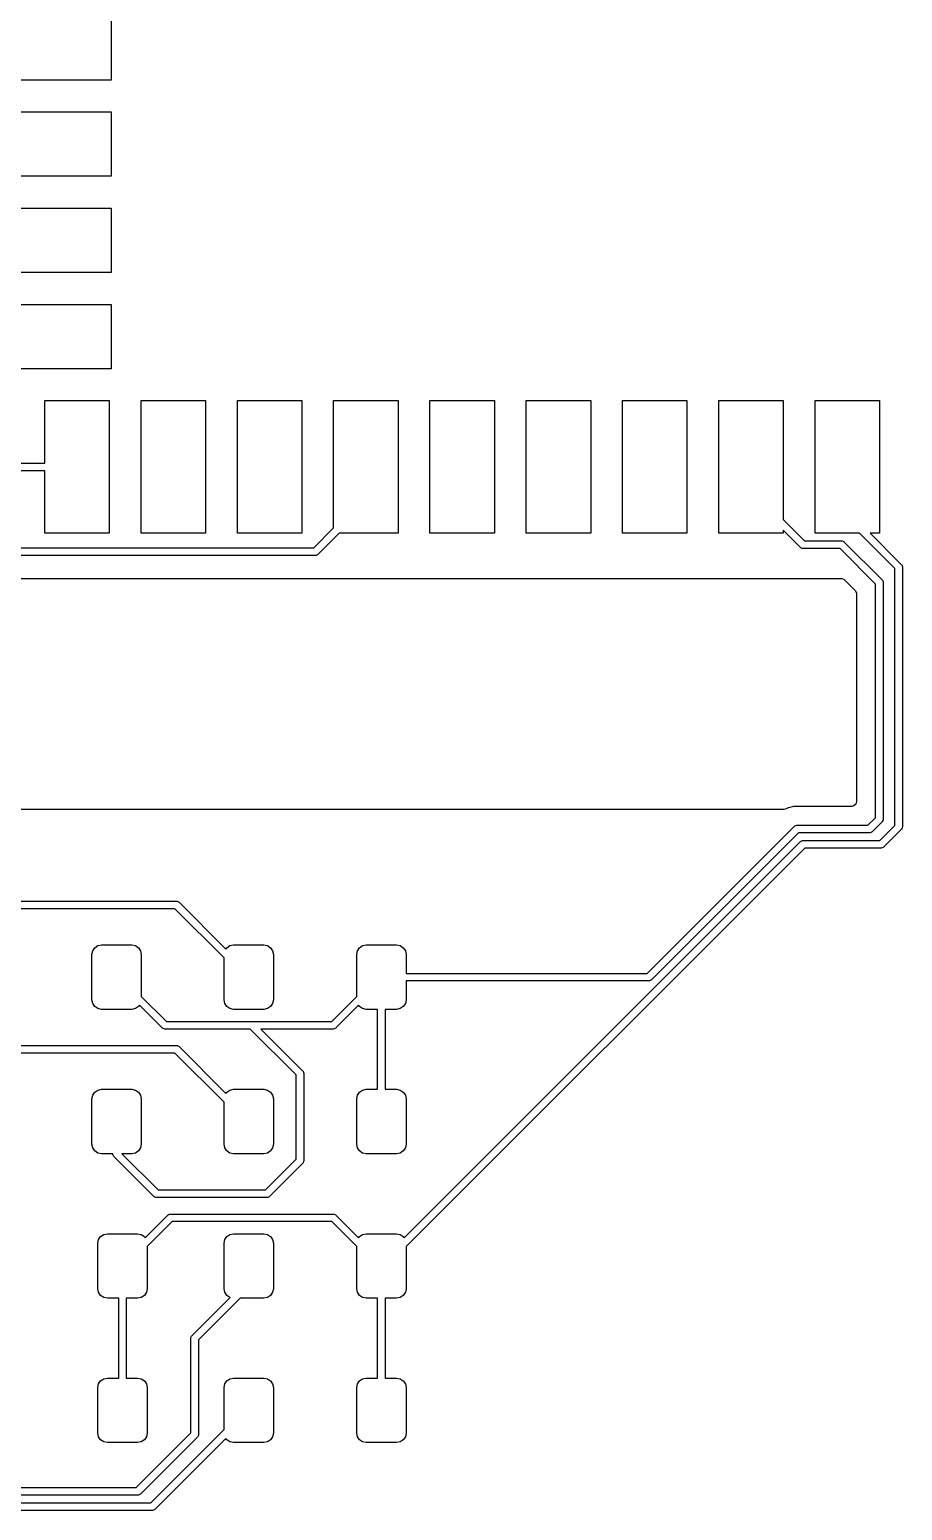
# Model space of a CAD drawing. Header units: millimetres. Extents: x 69 to 174, y -160 to -92.
# Drawn here: x 151.05 to 174.07, y -159.77 to -120.7 of the extents above; entities that cross this region are included whole.
import ezdxf

# ---------------------------------------------------------------- set-up
doc = ezdxf.new("R2010")
doc.units = ezdxf.units.MM
doc.layers.add('Front', color=13, linetype='CONTINUOUS', true_color=0xc83434)

msp = doc.modelspace()

# ---------------------------------------------------------------- linework, layer by layer
at = {"layer": 'Front', "linetype": 'CONTINUOUS'}
for p, q in [((153.2, -120.33), (153.2, -122.03)), ((153.2, -122.03), (149.7, -122.03)), ((149.7, -122.87), (153.2, -122.87)), ((153.2, -122.87), (153.2, -124.57)), ((153.2, -124.57), (149.7, -124.57)), ((149.7, -125.41), (153.2, -125.41)), ((153.2, -125.41), (153.2, -127.11)), ((153.2, -127.11), (149.7, -127.11)), ((149.7, -127.95), (153.2, -127.95)), ((153.2, -127.95), (153.2, -129.65)), ((153.2, -129.65), (149.7, -129.65)), ((151.45, -132.14), (151.45, -130.49)), ((151.45, -130.49), (153.15, -130.49)), ((153.15, -130.49), (153.15, -133.99)), ((153.99, -133.99), (153.99, -130.49)), ((153.99, -130.49), (155.69, -130.49)), ((155.69, -130.49), (155.69, -133.99)), ((156.53, -133.99), (156.53, -130.49)), ((156.53, -130.49), (158.23, -130.49)), ((158.23, -130.49), (158.23, -133.99)), ((159.07, -133.848578), (159.07, -130.49)), ((159.07, -130.49), (160.77, -130.49)), ((160.77, -130.49), (160.77, -133.99)), ((161.61, -133.99), (161.61, -130.49)), ((161.61, -130.49), (163.31, -130.49)), ((163.31, -130.49), (163.31, -133.99)), ((164.15, -133.99), (164.15, -130.49)), ((164.15, -130.49), (165.85, -130.49)), ((165.85, -130.49), (165.85, -133.99)), ((166.69, -133.99), (166.69, -130.49)), ((166.69, -130.49), (168.39, -130.49)), ((168.39, -130.49), (168.39, -133.99)), ((169.23, -133.99), (169.23, -130.49)), ((169.23, -130.49), (170.93, -130.49)), ((170.93, -130.49), (170.93, -133.626178)), ((171.77, -133.99), (171.77, -130.49)), ((171.77, -130.49), (173.47, -130.49)), ((173.47, -130.49), (173.47, -133.99)), ((151.45, -132.34), (150.454, -132.34)), ((150.495421, -132.14), (151.45, -132.14)), ((151.45, -133.99), (151.45, -132.34)), ((153.15, -133.99), (151.45, -133.99)), ((155.69, -133.99), (153.99, -133.99)), ((158.23, -133.99), (156.53, -133.99)), ((158.545378, -134.3732), (159.07, -133.848578)), ((159.211422, -133.99), (158.657511, -134.543911)), ((160.77, -133.99), (159.211422, -133.99)), ((163.31, -133.99), (161.61, -133.99)), ((165.85, -133.99), (164.15, -133.99)), ((168.39, -133.99), (166.69, -133.99)), ((170.93, -133.99), (169.23, -133.99)), ((170.93, -133.626178), (171.493821, -134.19)), ((171.38169, -134.360711), (170.93, -133.909021)), ((170.93, -133.909021), (170.93, -133.99)), ((172.941378, -133.99), (171.77, -133.99)), ((173.8724, -134.921021), (172.941378, -133.99)), ((173.47, -133.99), (173.224222, -133.99)), ((173.224222, -133.99), (174.04311, -134.808889)), ((141.688752, -134.3732), (158.545378, -134.3732)), ((171.396843, -134.373147), (171.38169, -134.360711)), ((171.432891, -134.388079), (171.396843, -134.373147)), ((171.4524, -134.39), (171.432891, -134.388079)), ((172.426978, -134.39), (171.4524, -134.39)), ((171.493821, -134.19), (172.4684, -134.19)), ((173.3644, -135.327421), (172.426978, -134.39)), ((172.4684, -134.19), (172.487909, -134.191921)), ((172.487909, -134.191921), (172.523957, -134.206853)), ((172.523957, -134.206853), (172.539111, -134.219289)), ((172.539111, -134.219289), (173.535111, -135.21529)), ((158.5868, -134.5732), (141.572528, -134.5732)), ((158.606309, -134.571279), (158.5868, -134.5732)), ((158.642357, -134.556347), (158.606309, -134.571279)), ((158.657511, -134.543911), (158.642357, -134.556347)), ((173.8724, -141.696178), (173.8724, -134.921021)), ((174.04311, -134.808889), (174.055547, -134.824042)), ((174.055547, -134.824042), (174.055547, -134.824043)), ((174.055547, -134.824043), (174.070479, -134.860091)), ((174.070479, -134.860091), (174.0724, -134.8796)), ((174.0724, -134.8796), (174.0724, -141.7376)), ((144.3784, -135.1844), (172.462203, -135.1844)), ((172.462203, -135.1844), (172.529242, -135.204085)), ((172.529242, -135.204085), (172.549884, -135.220719)), ((172.549884, -135.220719), (172.827581, -135.498416)), ((172.827581, -135.498416), (172.861066, -135.559739)), ((172.861066, -135.559739), (172.8639, -135.586097)), ((173.3644, -141.492978), (173.3644, -135.327421)), ((173.535111, -135.21529), (173.547547, -135.230443)), ((173.547547, -135.230443), (173.562479, -135.266491)), ((173.562479, -135.266491), (173.5644, -135.286)), ((173.5644, -135.286), (173.5644, -141.5344)), ((172.8639, -135.586097), (172.8639, -141.0703)), ((170.946254, -141.2804), (144.3784, -141.2804)), ((171.008254, -141.263787), (170.946254, -141.2804)), ((171.057725, -141.235224), (171.008254, -141.263787)), ((171.07025, -141.231867), (171.057725, -141.235224)), ((171.210457, -141.194299), (171.07025, -141.231867)), ((171.368572, -141.194299), (171.210457, -141.194299)), ((171.376168, -141.194299), (171.368572, -141.194299)), ((171.376184, -141.1943), (171.376168, -141.194299)), ((172.7399, -141.1943), (171.376184, -141.1943)), ((172.791411, -141.183094), (172.7399, -141.1943)), ((172.844215, -141.137339), (172.791411, -141.183094)), ((172.8639, -141.0703), (172.844215, -141.137339)), ((167.342892, -145.6), (171.218803, -141.724089)), ((171.218803, -141.724089), (171.233957, -141.711653)), ((171.233957, -141.711653), (171.270005, -141.696721)), ((171.270005, -141.696721), (171.289514, -141.6948)), ((171.289514, -141.6948), (173.162578, -141.6948)), ((173.162578, -141.6948), (173.3644, -141.492978)), ((173.535111, -141.605111), (173.274711, -141.865511)), ((173.473778, -142.0948), (173.8724, -141.696178)), ((173.547547, -141.589958), (173.535111, -141.605111)), ((173.55192, -141.579399), (173.547547, -141.589958)), ((173.562479, -141.553909), (173.55192, -141.579399)), ((173.5644, -141.5344), (173.562479, -141.553909)), ((174.04311, -141.808311), (173.585911, -142.265511)), ((174.055547, -141.793158), (174.04311, -141.808311)), ((174.05992, -141.782599), (174.055547, -141.793158)), ((174.070479, -141.757109), (174.05992, -141.782599)), ((174.0724, -141.7376), (174.070479, -141.757109)), ((160.93024, -152.578338), (171.38449, -142.124089)), ((171.330936, -141.8948), (167.455025, -145.770711)), ((173.204, -141.8948), (171.330936, -141.8948)), ((171.38449, -142.124089), (171.399643, -142.111653)), ((171.399643, -142.111653), (171.435691, -142.096721)), ((171.435691, -142.096721), (171.4552, -142.0948)), ((171.4552, -142.0948), (173.473778, -142.0948)), ((173.223509, -141.892879), (173.204, -141.8948)), ((173.259557, -141.877947), (173.223509, -141.892879)), ((173.274711, -141.865511), (173.259557, -141.877947)), ((171.496621, -142.2948), (160.98, -152.811421)), ((173.5152, -142.2948), (171.496621, -142.2948)), ((173.534709, -142.292879), (173.5152, -142.2948)), ((173.570757, -142.277947), (173.534709, -142.292879)), ((173.585911, -142.265511), (173.570757, -142.277947)), ((143.381421, -143.695), (154.925, -143.695)), ((154.925, -143.695), (154.944509, -143.696921)), ((154.944509, -143.696921), (154.980557, -143.711853)), ((154.980557, -143.711853), (154.995711, -143.724289)), ((154.995711, -143.724289), (156.22976, -144.958338)), ((154.883578, -143.895), (143.34, -143.895)), ((156.18, -145.191422), (154.883578, -143.895)), ((152.71403, -145.004329), (152.768223, -144.923223)), ((152.768223, -144.923223), (152.849329, -144.86903)), ((152.849329, -144.86903), (152.945, -144.85)), ((152.945, -144.85), (153.745, -144.85)), ((153.745, -144.85), (153.840671, -144.86903)), ((153.840671, -144.86903), (153.921777, -144.923223)), ((153.921777, -144.923223), (153.97597, -145.004329)), ((156.22976, -144.958338), (156.253223, -144.923223)), ((156.253223, -144.923223), (156.334329, -144.86903)), ((156.334329, -144.86903), (156.43, -144.85)), ((156.43, -144.85), (157.23, -144.85)), ((157.23, -144.85), (157.325671, -144.86903)), ((157.325671, -144.86903), (157.406777, -144.923223)), ((157.406777, -144.923223), (157.46097, -145.004329)), ((159.69903, -145.004329), (159.753223, -144.923223)), ((159.753223, -144.923223), (159.834329, -144.86903)), ((159.834329, -144.86903), (159.93, -144.85)), ((159.93, -144.85), (160.73, -144.85)), ((160.73, -144.85), (160.825671, -144.86903)), ((160.825671, -144.86903), (160.906777, -144.923223)), ((160.906777, -144.923223), (160.96097, -145.004329)), ((152.695, -145.1), (152.71403, -145.004329)), ((152.695, -146.3), (152.695, -145.1)), ((153.97597, -145.004329), (153.995, -145.1)), ((153.995, -145.1), (153.995, -146.208578)), ((156.18, -146.3), (156.18, -145.191422)), ((157.46097, -145.004329), (157.48, -145.1)), ((157.48, -145.1), (157.48, -146.3)), ((159.68, -145.1), (159.69903, -145.004329)), ((159.68, -146.208578), (159.68, -145.1)), ((160.96097, -145.004329), (160.98, -145.1)), ((160.98, -145.1), (160.98, -145.6)), ((160.98, -145.6), (167.342892, -145.6)), ((167.384314, -145.8), (160.98, -145.8)), ((160.98, -145.8), (160.98, -146.3)), ((167.403823, -145.798079), (167.384314, -145.8)), ((167.439871, -145.783147), (167.403823, -145.798079)), ((167.455025, -145.770711), (167.439871, -145.783147)), ((152.71403, -146.395671), (152.695, -146.3)), ((152.768223, -146.476777), (152.71403, -146.395671)), ((152.849329, -146.53097), (152.768223, -146.476777)), ((153.921777, -146.476777), (153.840671, -146.53097)), ((153.945239, -146.441661), (153.921777, -146.476777)), ((154.544289, -147.040711), (153.945239, -146.441661)), ((153.995, -146.208578), (154.656422, -146.87)), ((156.19903, -146.395671), (156.18, -146.3)), ((156.253223, -146.476777), (156.19903, -146.395671)), ((156.334329, -146.53097), (156.253223, -146.476777)), ((157.406777, -146.476777), (157.325671, -146.53097)), ((157.46097, -146.395671), (157.406777, -146.476777)), ((157.48, -146.3), (157.46097, -146.395671)), ((159.018578, -146.87), (159.68, -146.208578)), ((159.72976, -146.441661), (159.130711, -147.040711)), ((159.753223, -146.476777), (159.72976, -146.441661)), ((159.834329, -146.53097), (159.753223, -146.476777)), ((160.906777, -146.476777), (160.825671, -146.53097)), ((160.96097, -146.395671), (160.906777, -146.476777)), ((160.98, -146.3), (160.96097, -146.395671)), ((152.945, -146.55), (152.849329, -146.53097)), ((153.745, -146.55), (152.945, -146.55)), ((153.840671, -146.53097), (153.745, -146.55)), ((154.656422, -146.87), (156.91, -146.87)), ((156.43, -146.55), (156.334329, -146.53097)), ((157.23, -146.55), (156.43, -146.55)), ((156.91, -146.87), (159.018578, -146.87)), ((157.325671, -146.53097), (157.23, -146.55)), ((159.93, -146.55), (159.834329, -146.53097)), ((160.23, -146.55), (159.93, -146.55)), ((160.23, -148.66), (160.23, -146.55)), ((160.73, -146.55), (160.43, -146.55)), ((160.43, -146.55), (160.43, -148.66)), ((160.825671, -146.53097), (160.73, -146.55)), ((154.559442, -147.053147), (154.544289, -147.040711)), ((154.57, -147.05752), (154.559442, -147.053147)), ((154.595491, -147.068079), (154.57, -147.05752)), ((154.615, -147.07), (154.595491, -147.068079)), ((156.868578, -147.07), (154.615, -147.07)), ((158.08, -148.281422), (156.868578, -147.07)), ((159.06, -147.07), (157.151422, -147.07)), ((157.151422, -147.07), (158.250711, -148.169289)), ((159.079509, -147.068079), (159.06, -147.07)), ((159.115557, -147.053147), (159.079509, -147.068079)), ((159.130711, -147.040711), (159.115557, -147.053147)), ((145.921422, -147.505), (154.925, -147.505)), ((154.925, -147.505), (154.944509, -147.506921)), ((154.944509, -147.506921), (154.980557, -147.521853)), ((154.980557, -147.521853), (154.995711, -147.534289)), ((154.995711, -147.534289), (156.22976, -148.768338)), ((154.883578, -147.705), (145.88, -147.705)), ((156.18, -149.001422), (154.883578, -147.705)), ((158.08, -150.503578), (158.08, -148.281422)), ((158.250711, -148.169289), (158.263147, -148.184442)), ((158.263147, -148.184442), (158.263147, -148.184443)), ((158.263147, -148.184443), (158.278079, -148.220491)), ((158.278079, -148.220491), (158.28, -148.24)), ((158.28, -148.24), (158.28, -150.545)), ((152.695, -148.91), (152.71403, -148.814329)), ((152.71403, -148.814329), (152.768223, -148.733223)), ((152.768223, -148.733223), (152.849329, -148.67903)), ((152.849329, -148.67903), (152.945, -148.66)), ((152.945, -148.66), (153.745, -148.66)), ((153.745, -148.66), (153.840671, -148.67903)), ((153.840671, -148.67903), (153.921777, -148.733223)), ((153.921777, -148.733223), (153.97597, -148.814329)), ((153.97597, -148.814329), (153.995, -148.91)), ((156.22976, -148.768338), (156.253223, -148.733223)), ((156.253223, -148.733223), (156.334329, -148.67903)), ((156.334329, -148.67903), (156.43, -148.66)), ((156.43, -148.66), (157.23, -148.66)), ((157.23, -148.66), (157.325671, -148.67903)), ((157.325671, -148.67903), (157.406777, -148.733223)), ((157.406777, -148.733223), (157.46097, -148.814329)), ((157.46097, -148.814329), (157.48, -148.91)), ((159.68, -148.91), (159.69903, -148.814329)), ((159.69903, -148.814329), (159.753223, -148.733223)), ((159.753223, -148.733223), (159.834329, -148.67903)), ((159.834329, -148.67903), (159.93, -148.66)), ((159.93, -148.66), (160.23, -148.66)), ((160.43, -148.66), (160.73, -148.66)), ((160.73, -148.66), (160.825671, -148.67903)), ((160.825671, -148.67903), (160.906777, -148.733223)), ((160.906777, -148.733223), (160.96097, -148.814329)), ((160.96097, -148.814329), (160.98, -148.91)), ((152.695, -150.11), (152.695, -148.91)), ((153.995, -148.91), (153.995, -150.11)), ((156.18, -150.11), (156.18, -149.001422)), ((157.48, -148.91), (157.48, -150.11)), ((159.68, -150.11), (159.68, -148.91)), ((160.98, -148.91), (160.98, -150.11)), ((152.71403, -150.205671), (152.695, -150.11)), ((152.768223, -150.286777), (152.71403, -150.205671)), ((152.849329, -150.34097), (152.768223, -150.286777)), ((152.945, -150.36), (152.849329, -150.34097)), ((153.245, -150.36), (152.945, -150.36)), ((153.246921, -150.379509), (153.245, -150.36)), ((153.261853, -150.415557), (153.246921, -150.379509)), ((153.274289, -150.430711), (153.261853, -150.415557)), ((153.745, -150.36), (153.486422, -150.36)), ((153.486422, -150.36), (154.441421, -151.315)), ((153.840671, -150.34097), (153.745, -150.36)), ((153.921777, -150.286777), (153.840671, -150.34097)), ((153.97597, -150.205671), (153.921777, -150.286777)), ((153.995, -150.11), (153.97597, -150.205671)), ((156.19903, -150.205671), (156.18, -150.11)), ((156.253223, -150.286777), (156.19903, -150.205671)), ((156.334329, -150.34097), (156.253223, -150.286777)), ((156.43, -150.36), (156.334329, -150.34097)), ((157.23, -150.36), (156.43, -150.36)), ((157.325671, -150.34097), (157.23, -150.36)), ((157.406777, -150.286777), (157.325671, -150.34097)), ((157.46097, -150.205671), (157.406777, -150.286777)), ((157.48, -150.11), (157.46097, -150.205671)), ((159.69903, -150.205671), (159.68, -150.11)), ((159.753223, -150.286777), (159.69903, -150.205671)), ((159.834329, -150.34097), (159.753223, -150.286777)), ((159.93, -150.36), (159.834329, -150.34097)), ((160.73, -150.36), (159.93, -150.36)), ((160.825671, -150.34097), (160.73, -150.36)), ((160.906777, -150.286777), (160.825671, -150.34097)), ((160.96097, -150.205671), (160.906777, -150.286777)), ((160.98, -150.11), (160.96097, -150.205671)), ((154.329289, -151.48571), (153.274289, -150.430711)), ((157.268578, -151.315), (158.08, -150.503578)), ((158.250711, -150.615711), (157.380711, -151.485711)), ((158.263147, -150.600557), (158.250711, -150.615711)), ((158.278079, -150.564509), (158.263147, -150.600557)), ((158.28, -150.545), (158.278079, -150.564509)), ((154.344442, -151.498147), (154.329289, -151.48571)), ((154.355, -151.50252), (154.344442, -151.498147)), ((154.380491, -151.513079), (154.355, -151.50252)), ((154.4, -151.515), (154.380491, -151.513079)), ((157.31, -151.515), (154.4, -151.515)), ((154.441421, -151.315), (157.268578, -151.315)), ((157.329509, -151.513079), (157.31, -151.515)), ((157.365557, -151.498147), (157.329509, -151.513079)), ((157.380711, -151.485711), (157.365557, -151.498147)), ((154.100239, -152.578338), (154.699289, -151.979289)), ((154.699289, -151.979289), (154.714442, -151.966853)), ((154.714442, -151.966853), (154.725, -151.962479)), ((154.725, -151.962479), (154.750491, -151.951921)), ((154.750491, -151.951921), (154.77, -151.95)), ((154.77, -151.95), (159.06, -151.95)), ((159.06, -151.95), (159.079509, -151.951921)), ((159.079509, -151.951921), (159.115557, -151.966853)), ((159.115557, -151.966853), (159.130711, -151.979289)), ((159.130711, -151.979289), (159.72976, -152.578338)), ((154.811422, -152.15), (154.15, -152.811422)), ((159.018578, -152.15), (154.811422, -152.15)), ((159.68, -152.811422), (159.018578, -152.15)), ((152.85, -152.72), (152.86903, -152.624329)), ((152.85, -153.92), (152.85, -152.72)), ((152.86903, -152.624329), (152.923223, -152.543223)), ((152.923223, -152.543223), (153.004329, -152.48903)), ((153.004329, -152.48903), (153.1, -152.47)), ((153.1, -152.47), (153.9, -152.47)), ((153.9, -152.47), (153.995671, -152.48903)), ((153.995671, -152.48903), (154.076777, -152.543223)), ((154.076777, -152.543223), (154.100239, -152.578338)), ((156.18, -152.72), (156.19903, -152.624329)), ((156.18, -153.92), (156.18, -152.72)), ((156.19903, -152.624329), (156.253223, -152.543223)), ((156.253223, -152.543223), (156.334329, -152.48903)), ((156.334329, -152.48903), (156.43, -152.47)), ((156.43, -152.47), (157.23, -152.47)), ((157.23, -152.47), (157.325671, -152.48903)), ((157.325671, -152.48903), (157.406777, -152.543223)), ((157.406777, -152.543223), (157.46097, -152.624329)), ((157.46097, -152.624329), (157.48, -152.72)), ((157.48, -152.72), (157.48, -153.92)), ((159.72976, -152.578338), (159.753223, -152.543223)), ((159.753223, -152.543223), (159.834329, -152.48903)), ((159.834329, -152.48903), (159.93, -152.47)), ((159.93, -152.47), (160.73, -152.47)), ((160.73, -152.47), (160.825671, -152.48903)), ((160.825671, -152.48903), (160.906777, -152.543223)), ((160.906777, -152.543223), (160.93024, -152.578338)), ((154.15, -152.811422), (154.15, -153.92)), ((159.68, -153.92), (159.68, -152.811422)), ((160.98, -152.811421), (160.98, -153.92)), ((152.86903, -154.015671), (152.85, -153.92)), ((154.15, -153.92), (154.13097, -154.015671)), ((156.19903, -154.015671), (156.18, -153.92)), ((157.48, -153.92), (157.46097, -154.015671)), ((159.69903, -154.015671), (159.68, -153.92)), ((160.98, -153.92), (160.96097, -154.015671)), ((152.923223, -154.096777), (152.86903, -154.015671)), ((153.004329, -154.15097), (152.923223, -154.096777)), ((153.1, -154.17), (153.004329, -154.15097)), ((153.4, -154.17), (153.1, -154.17)), ((153.4, -156.28), (153.4, -154.17)), ((153.9, -154.17), (153.6, -154.17)), ((153.6, -154.17), (153.6, -156.28)), ((153.995671, -154.15097), (153.9, -154.17)), ((154.076777, -154.096777), (153.995671, -154.15097)), ((154.13097, -154.015671), (154.076777, -154.096777)), ((155.334289, -155.154289), (156.337064, -154.151514)), ((156.601421, -154.17), (155.505, -155.266421)), ((156.253223, -154.096777), (156.19903, -154.015671)), ((156.334329, -154.15097), (156.253223, -154.096777)), ((156.337064, -154.151514), (156.334329, -154.15097)), ((157.23, -154.17), (156.601421, -154.17)), ((157.325671, -154.15097), (157.23, -154.17)), ((157.406777, -154.096777), (157.325671, -154.15097)), ((157.46097, -154.015671), (157.406777, -154.096777)), ((159.753223, -154.096777), (159.69903, -154.015671)), ((159.834329, -154.15097), (159.753223, -154.096777)), ((159.93, -154.17), (159.834329, -154.15097)), ((160.23, -154.17), (159.93, -154.17)), ((160.23, -156.28), (160.23, -154.17)), ((160.73, -154.17), (160.43, -154.17)), ((160.43, -154.17), (160.43, -156.28)), ((160.825671, -154.15097), (160.73, -154.17)), ((160.906777, -154.096777), (160.825671, -154.15097)), ((160.96097, -154.015671), (160.906777, -154.096777)), ((155.305, -155.225), (155.306921, -155.205491)), ((155.305, -157.723578), (155.305, -155.225)), ((155.306921, -155.205491), (155.321853, -155.169443)), ((155.321853, -155.169443), (155.334289, -155.154289)), ((155.505, -155.266421), (155.505, -157.765)), ((152.85, -156.53), (152.86903, -156.434329)), ((152.85, -157.73), (152.85, -156.53)), ((152.86903, -156.434329), (152.923223, -156.353223)), ((152.923223, -156.353223), (153.004329, -156.29903)), ((153.004329, -156.29903), (153.1, -156.28)), ((153.1, -156.28), (153.4, -156.28)), ((153.6, -156.28), (153.9, -156.28)), ((153.9, -156.28), (153.995671, -156.29903)), ((153.995671, -156.29903), (154.076777, -156.353223)), ((154.076777, -156.353223), (154.13097, -156.434329)), ((154.13097, -156.434329), (154.15, -156.53)), ((154.15, -156.53), (154.15, -157.73)), ((156.18, -156.53), (156.19903, -156.434329)), ((156.18, -157.638578), (156.18, -156.53)), ((156.19903, -156.434329), (156.253223, -156.353223)), ((156.253223, -156.353223), (156.334329, -156.29903)), ((156.334329, -156.29903), (156.43, -156.28)), ((156.43, -156.28), (157.23, -156.28)), ((157.23, -156.28), (157.325671, -156.29903)), ((157.325671, -156.29903), (157.406777, -156.353223)), ((157.406777, -156.353223), (157.46097, -156.434329)), ((157.46097, -156.434329), (157.48, -156.53)), ((157.48, -156.53), (157.48, -157.73)), ((159.68, -156.53), (159.69903, -156.434329)), ((159.68, -157.73), (159.68, -156.53)), ((159.69903, -156.434329), (159.753223, -156.353223)), ((159.753223, -156.353223), (159.834329, -156.29903)), ((159.834329, -156.29903), (159.93, -156.28)), ((159.93, -156.28), (160.23, -156.28)), ((160.43, -156.28), (160.73, -156.28)), ((160.73, -156.28), (160.825671, -156.29903)), ((160.825671, -156.29903), (160.906777, -156.353223)), ((160.906777, -156.353223), (160.96097, -156.434329)), ((160.96097, -156.434329), (160.98, -156.53)), ((160.98, -156.53), (160.98, -157.73)), ((152.86903, -157.825671), (152.85, -157.73)), ((152.923223, -157.906777), (152.86903, -157.825671)), ((153.858578, -159.17), (155.305, -157.723578)), ((155.47571, -157.835711), (153.970711, -159.340711)), ((154.13097, -157.825671), (154.076777, -157.906777)), ((154.15, -157.73), (154.13097, -157.825671)), ((154.248578, -159.57), (156.18, -157.638578)), ((155.488147, -157.820558), (155.47571, -157.835711)), ((155.49252, -157.809999), (155.488147, -157.820558)), ((155.503079, -157.784509), (155.49252, -157.809999)), ((155.505, -157.765), (155.503079, -157.784509)), ((157.46097, -157.825671), (157.406777, -157.906777)), ((157.48, -157.73), (157.46097, -157.825671)), ((159.69903, -157.825671), (159.68, -157.73)), ((159.753223, -157.906777), (159.69903, -157.825671)), ((160.96097, -157.825671), (160.906777, -157.906777)), ((160.98, -157.73), (160.96097, -157.825671)), ((153.004329, -157.96097), (152.923223, -157.906777)), ((153.1, -157.98), (153.004329, -157.96097)), ((153.9, -157.98), (153.1, -157.98)), ((153.995671, -157.96097), (153.9, -157.98)), ((154.076777, -157.906777), (153.995671, -157.96097)), ((156.229759, -157.871661), (154.360711, -159.740711)), ((156.253223, -157.906777), (156.229759, -157.871661)), ((156.334329, -157.96097), (156.253223, -157.906777)), ((156.43, -157.98), (156.334329, -157.96097)), ((157.23, -157.98), (156.43, -157.98)), ((157.325671, -157.96097), (157.23, -157.98)), ((157.406777, -157.906777), (157.325671, -157.96097)), ((159.834329, -157.96097), (159.753223, -157.906777)), ((159.93, -157.98), (159.834329, -157.96097)), ((160.73, -157.98), (159.93, -157.98)), ((160.825671, -157.96097), (160.73, -157.98)), ((160.906777, -157.906777), (160.825671, -157.96097)), ((153.9, -159.37), (101.7797, -159.37)), ((101.821121, -159.17), (153.858578, -159.17)), ((153.919509, -159.368079), (153.9, -159.37)), ((153.955557, -159.353147), (153.919509, -159.368079)), ((153.970711, -159.340711), (153.955557, -159.353147)), ((154.29, -159.77), (90.579701, -159.77)), ((90.621122, -159.57), (154.248578, -159.57)), ((154.309509, -159.768079), (154.29, -159.77)), ((154.345557, -159.753147), (154.309509, -159.768079)), ((154.360711, -159.740711), (154.345557, -159.753147))]:
    msp.add_line(p, q, dxfattribs=at)

doc.saveas('drawing.dxf')
